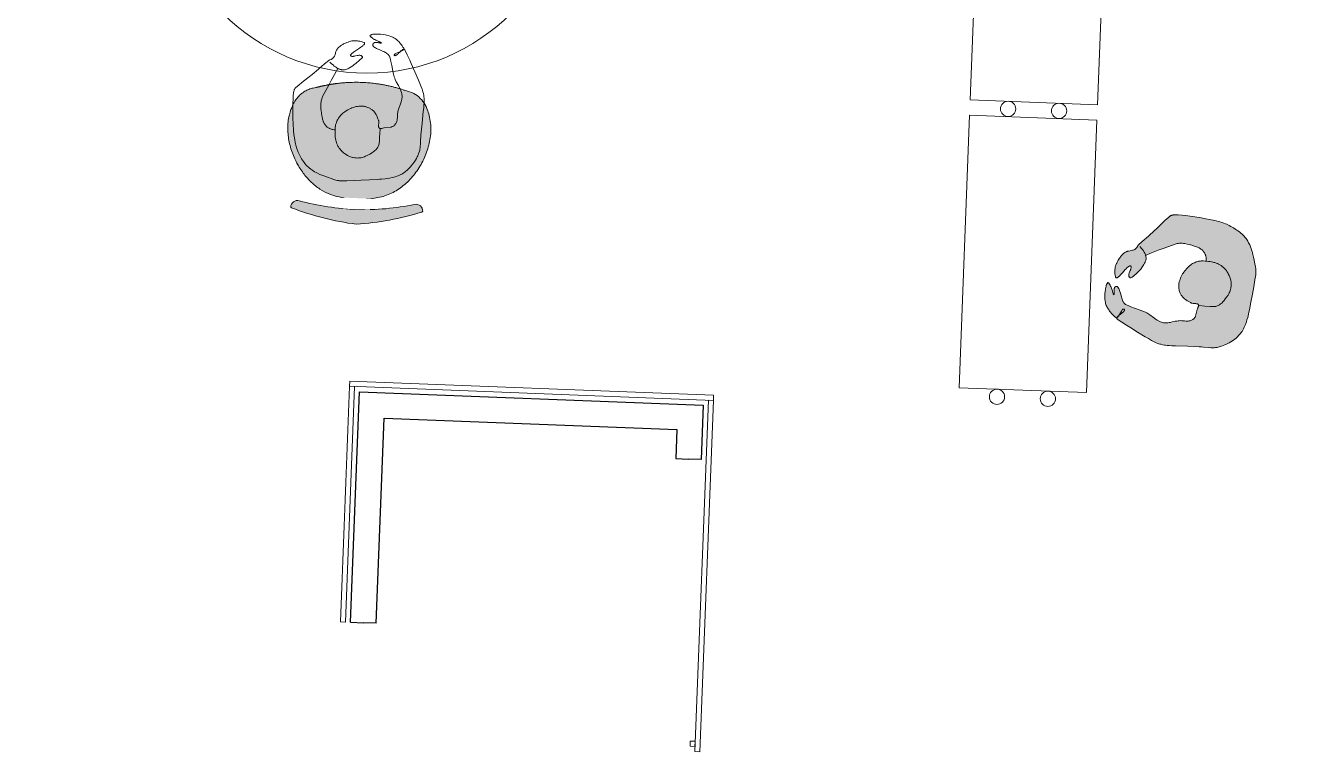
# Model space of a CAD drawing. Header units: millimetres. Extents: x 32078 to 83548, y -4690 to 56252.
# Drawn here: x 51828 to 56797, y 17796 to 20646 of the extents above; entities that cross this region are included whole.
import ezdxf

# ---------------------------------------------------------------- set-up
doc = ezdxf.new("R2010")
doc.units = ezdxf.units.MM
doc.header["$MEASUREMENT"] = 0
for name, color, linetype, lineweight in [('FIXT-JNRY-PART', 42, 'Continuous', 0), ('FURN-FILE', 211, 'Continuous', 0), ('FURN-STOR', 213, 'Continuous', 0), ('PRES-FILL', 7, 'Continuous', 0), ('PRES-PEOP', 42, 'Continuous', 0), ('PRTN-FULL', 6, 'Continuous', 30), ('WALL-LNIG', 1, 'Continuous', 0)]:
    doc.layers.add(name, color=color, linetype=linetype, lineweight=lineweight)

# ---------------------------------------------------------------- blocks, each defined once
blk = doc.blocks.new('*U307')
at = {"layer": 'PRES-FILL', "linetype": 'ByBlock', "lineweight": -2}
h = blk.add_hatch(color=0, dxfattribs=at)
edge = h.paths.add_edge_path(flags=16)
edge.add_spline(control_points=[(-87.1, -291.1), (-88.9, -288.5), (-89.4, -283.3), (-89.5, -277.4)], knot_values=[0, 0, 0, 0, 1, 1, 1, 1], degree=3, periodic=0)
edge.add_spline(control_points=[(-89.5, -277.4), (-94.1, -264.3), (-102.3, -248.1), (-95, -247.6), (-88, -247), (-89.7, -264.1), (-89.5, -277.4)], knot_values=[0, 0, 0, 0, 0.509531, 0.509531, 0.509531, 1, 1, 1, 1], degree=3, periodic=0)
edge.add_spline(control_points=[(-89.5, -277.4), (-87.5, -283), (-86.2, -288.1), (-87.1, -291.1)], knot_values=[0, 0, 0, 0, 1, 1, 1, 1], degree=3, periodic=0)
edge.add_spline(control_points=[(-87.1, -291.1), (-86, -292.7), (-84.3, -293.3), (-82, -292.6), (-63.6, -286.7), (-44.9, -280.7), (-26.4, -274.1), (-4, -266.1), (18.4, -258.1), (40.8, -249.8), (62.1, -241.9), (84, -234.3), (102, -220.3), (117.4, -208.3), (129.9, -193.2), (142.6, -178.6), (163, -155.2), (182.9, -131.3), (203.2, -107.9), (213.2, -96.5), (224.2, -86), (234.3, -74.7), (246.7, -60.8), (254.8, -44.4), (259.7, -25), (268.8, 10.8), (269.4, 46.9), (252.7, 77.9), (241.3, 99.1), (227.3, 117.8), (212, 135.7), (198.2, 151.6), (184.4, 167.6), (170.6, 183.5), (153.9, 202.7), (137.1, 221.9), (119.8, 240.6), (106.8, 254.7), (88.4, 262.4), (71.1, 271.5), (49.3, 282.9), (28.3, 292.7), (3.3, 297.3), (-21.5, 302), (-44.7, 298.6), (-68.4, 290.7), (-91.1, 283.2), (-111.9, 273.8), (-130.5, 259.8), (-157.5, 239.5), (-182.8, 217.5), (-207.6, 194.9), (-226.2, 177.9), (-244, 160), (-260.3, 140.7), (-265.4, 134.8), (-270.1, 127.5), (-269.8, 119.5), (-269, 91.5), (-265, 65.1), (-263.2, 38), (-261.2, 9.3), (-260.2, -19.6), (-257.9, -48.3), (-257.6, -51.7), (-255, -54.6), (-254.2, -58), (-253.4, -61.6), (-253.2, -65.2), (-253.5, -68.8), (-254.4, -82.4), (-267.6, -92.2), (-268.2, -106.7), (-269, -125.4), (-262.5, -142.7), (-255.6, -157.8), (-248.2, -173.7), (-230.6, -189), (-215.1, -195.9), (-194.6, -205.1), (-227.5, -119.8), (-210.4, -122.7), (-200.6, -124.4), (-194.9, -152.8), (-181.9, -153.3), (-179.8, -153.3), (-175.7, -153.3), (-175.6, -151), (-174.7, -121.2), (-175.9, -84.2), (-191.9, -63.8), (-196.2, -58.4), (-202.4, -54.5), (-209.7, -51.7)], knot_values=[0, 0, 0, 0, 0.004098, 0.004098, 0.004098, 0.036354, 0.036354, 0.036354, 0.07573, 0.07573, 0.07573, 0.113201, 0.113201, 0.113201, 0.145266, 0.145266, 0.145266, 0.196552, 0.196552, 0.196552, 0.221625, 0.221625, 0.221625, 0.252365, 0.252365, 0.252365, 0.309173, 0.309173, 0.309173, 0.348127, 0.348127, 0.348127, 0.382965, 0.382965, 0.382965, 0.425054, 0.425054, 0.425054, 0.456865, 0.456865, 0.456865, 0.496842, 0.496842, 0.496842, 0.536467, 0.536467, 0.536467, 0.574696, 0.574696, 0.574696, 0.630228, 0.630228, 0.630228, 0.671879, 0.671879, 0.671879, 0.684675, 0.684675, 0.684675, 0.729775, 0.729775, 0.729775, 0.777357, 0.777357, 0.777357, 0.783126, 0.783126, 0.783126, 0.789055, 0.789055, 0.789055, 0.811446, 0.811446, 0.811446, 0.840448, 0.840448, 0.840448, 0.871083, 0.871083, 0.871083, 0.911485, 0.911485, 0.911485, 0.934486, 0.934486, 0.934486, 0.938181, 0.938181, 0.938181, 0.987094, 0.987094, 0.987094, 1, 1, 1, 1], degree=3, periodic=0)
edge.add_line((-209.7, -51.7), (-194, 0))
edge.add_spline(control_points=[(-194, 0), (-187, 22.7), (-179.6, 45.3), (-171.5, 67.7), (-163, 91.4), (-139.6, 107.6), (-118.7, 121.9), (-107.4, 129.7), (-96.1, 136.5), (-80.5, 136.9), (-68.4, 137.2), (-58.5, 133.8), (-50.1, 127.2)], knot_values=[0, 0, 0, 0, 0.324205, 0.324205, 0.324205, 0.66843, 0.66843, 0.66843, 0.855113, 0.855113, 0.855113, 1, 1, 1, 1], degree=3, periodic=0)
edge.add_line((-50.1, 127.2), (-43.4, 121.9))
edge.add_spline(control_points=[(-43.4, 121.9), (-53, 112), (-61.7, 101.2), (-66.2, 86.4), (-72, 67.4), (-70.6, 51.9), (-65.8, 32.4), (-60.9, 12.4), (-52.4, -3.9), (-40.5, -16.6), (-29.8, -28), (-15.7, -35.9), (4.1, -37.8), (21.4, -39.5), (32.8, -32.6), (46, -27.7), (56.1, -23.9), (64, -4.3), (73.4, -9.4), (78.2, -11.9), (80, -18.4), (83, -23.2), (90.4, -35.2), (104.9, -43.5), (103.9, -59.9), (102.6, -82.9), (81.9, -92.8), (71.8, -109.6), (62.8, -124.7), (56.9, -143.1), (45.7, -155.8), (27.6, -176.6), (-8.7, -176.6), (-33.9, -189.3), (-57.3, -201), (-80, -218.6), (-102.9, -230.2), (-126.4, -242.2), (-170.3, -203.5), (-183.9, -215.1), (-185.4, -216.4), (-186.2, -221.3), (-185.7, -224), (-184, -232.5), (-161.6, -243.7), (-165.3, -244.4), (-170.3, -245.4), (-189.8, -234), (-202.1, -232.4), (-207, -231.8), (-219.2, -228.5), (-217.4, -233.8), (-214.3, -243.7), (-208.3, -250.8), (-201.7, -257.1), (-184.8, -273.2), (-168.6, -289.9), (-141.4, -295.4), (-121.8, -299.2), (-104.3, -296.7), (-90.1, -293.9), (-88.5, -293.6), (-87.5, -292.6), (-87.1, -291.1)], knot_values=[0, 0, 0, 0, 0.044568, 0.044568, 0.044568, 0.101682, 0.101682, 0.101682, 0.159954, 0.159954, 0.159954, 0.212108, 0.212108, 0.212108, 0.25772, 0.25772, 0.25772, 0.292514, 0.292514, 0.292514, 0.310285, 0.310285, 0.310285, 0.355053, 0.355053, 0.355053, 0.417583, 0.417583, 0.417583, 0.47369, 0.47369, 0.47369, 0.564976, 0.564976, 0.564976, 0.649839, 0.649839, 0.649839, 0.736981, 0.736981, 0.736981, 0.746599, 0.746599, 0.746599, 0.777051, 0.777051, 0.777051, 0.817948, 0.817948, 0.817948, 0.83422, 0.83422, 0.83422, 0.863911, 0.863911, 0.863911, 0.939425, 0.939425, 0.939425, 0.993629, 0.993629, 0.993629, 1, 1, 1, 1], degree=3, periodic=0)
at = {"layer": 'PRES-PEOP', "color": 0, "linetype": 'ByBlock', "lineweight": -2, "flags": 128}
for points in [[(-250.1, -46.7), (-246, -46.2), (-242, -45.9), (-238.3, -45.8), (-234.7, -45.8), (-228.1, -46.1), (-222.5, -46.8), (-217.6, -47.7), (-213.6, -48.7), (-210.1, -49.8), (-207.3, -51), (-204.9, -52.1), (-202.9, -53.2), (-199.6, -55.4), (-197.4, -57.2), (-195.8, -58.7), (-193.7, -61.1), (-191.9, -63.8), (-189.4, -68.5), (-187.1, -73.2), (-185.1, -77.8), (-183.4, -82.3), (-180.6, -90.9), (-178.5, -98.7), (-177, -105.6), (-176, -111.7), (-175.2, -117), (-174.4, -126.2), (-174.2, -132.8), (-174.2, -137.6), (-174.7, -144.6), (-175.6, -151), (-175.6, -151.2), (-175.7, -151.4), (-175.8, -151.5), (-175.9, -151.6), (-175.9, -151.8), (-176.2, -152), (-176.4, -152.2), (-176.7, -152.3), (-176.9, -152.4), (-177.2, -152.5), (-177.5, -152.6), (-178, -152.8), (-178.5, -152.9), (-178.9, -153), (-179.7, -153.1), (-180.3, -153.1), (-181.1, -153.2), (-181.5, -153.2), (-181.9, -153.3), (-183.2, -153.3), (-184.4, -153.1), (-185.5, -152.8), (-186.5, -152.4), (-187.5, -151.9), (-188.4, -151.3), (-190.1, -149.9), (-191.6, -148.4), (-192.9, -146.7), (-194.1, -145), (-196.2, -141.6), (-199.6, -135.3), (-200.9, -133), (-202, -131.1), (-202.9, -129.5), (-203.8, -128.2), (-204.5, -127.1), (-205.9, -125.5), (-207, -124.5), (-207.8, -123.8), (-209.1, -123.1), (-209.7, -122.9), (-210.4, -122.7), (-211.9, -122.7), (-213.1, -123.1), (-214.1, -124), (-214.8, -125.1), (-215.3, -126.5), (-215.6, -128.1), (-215.8, -129.9), (-215.9, -131.9), (-215.9, -133.9), (-215.6, -138.3), (-215.1, -142.8), (-214.5, -147.4), (-213.1, -156.3), (-211.7, -164.3), (-210.5, -171.1), (-209.7, -176.8), (-209.1, -181.4), (-208.9, -185), (-208.8, -187.9), (-208.9, -190.2), (-209.1, -191.9), (-209.4, -193.2), (-209.7, -194.2), (-210.1, -194.9), (-211, -195.9), (-211.8, -196.3), (-212.5, -196.4), (-213.7, -196.3), (-215.1, -195.9), (-217.9, -194.7), (-220.5, -193.3), (-223.1, -191.9), (-225.5, -190.4), (-230.1, -187.3), (-234, -184.3), (-237.4, -181.5), (-240.3, -178.8), (-242.7, -176.4), (-246.7, -172), (-249.3, -168.6), (-251.2, -165.9), (-253.6, -161.9), (-254.6, -159.8), (-255.6, -157.8), (-258, -151.9), (-260.1, -146.6), (-261.8, -141.9), (-263.3, -137.7), (-264.4, -134), (-265.3, -130.7), (-266.7, -124.8), (-267.5, -120.4), (-267.9, -117), (-268.2, -111.9), (-268.2, -106.7), (-267.9, -104), (-267.4, -101.6), (-266.8, -99.5), (-266.1, -97.5), (-265.3, -95.7), (-263.7, -92.3), (-257.2, -80.9), (-255.9, -77.9), (-255, -75.7), (-254.4, -74), (-253.8, -71.4), (-253.5, -68.8), (-253.4, -67.4), (-253.4, -66.2), (-253.4, -65.2), (-253.4, -63.4), (-253.5, -62.1), (-253.6, -61.1), (-253.9, -59.5), (-254.2, -58), (-254.4, -57.4), (-254.6, -56.8), (-254.8, -56.3), (-255.2, -55.3), (-256.9, -51.8), (-257.3, -51), (-257.5, -50.3), (-257.6, -49.8), (-257.8, -49), (-257.9, -48.3), (-259.4, -26.7), (-261.2, 5.6), (-263.2, 38), (-264, 48.1), (-267.6, 83.2), (-268.4, 92.1), (-269.3, 105.6), (-269.7, 112.5), (-269.8, 119.5), (-269.8, 121.1), (-269.7, 122.5), (-269.5, 123.8), (-269.2, 124.9), (-268.9, 126.1), (-268.3, 128.1), (-267.6, 129.8), (-266.8, 131.3), (-266.2, 132.6), (-264.9, 134.8), (-263.8, 136.3), (-262.1, 138.6), (-260.3, 140.7), (-254.2, 147.8), (-243, 160), (-234.5, 169), (-221.2, 182.1), (-207.6, 194.9), (-188.8, 211.8), (-174.6, 224.2), (-163.8, 233.3), (-147.3, 246.7), (-130.5, 259.8), (-123.4, 264.8), (-117, 268.9), (-111.4, 272.2), (-106.3, 275), (-97.2, 279.5), (-90.3, 282.5), (-79.5, 286.8), (-68.4, 290.7), (-59.5, 293.5), (-51.7, 295.5), (-45, 296.9), (-39, 297.9), (-33.8, 298.6), (-29.2, 299), (-21.2, 299.4), (-15.2, 299.4), (-10.6, 299.1), (-3.7, 298.4), (3.3, 297.3), (12.4, 295.3), (20.2, 293.2), (26.9, 291.2), (32.6, 289.1), (42.4, 285.3), (49.6, 282.1), (60.4, 277), (71.1, 271.5), (84.1, 264.8), (93.9, 259.7), (100.9, 255.6), (106.1, 252.3), (109.7, 249.7), (112.4, 247.6), (116.3, 244.2), (119.8, 240.6), (132.7, 226.5), (151.7, 205.1), (170.6, 183.5), (191.3, 159.6), (212, 135.7), (217.7, 128.9), (222.5, 123), (230.7, 112.3), (236.6, 104.1), (240.9, 97.8), (247, 88), (249.9, 83), (252.7, 77.9), (255.6, 71.9), (258, 66.3), (259.9, 60.9), (261.5, 55.8), (262.7, 51), (264.5, 41.8), (265.5, 33.6), (265.9, 26.4), (266, 20.1), (265.5, 8.9), (264.6, 0.4), (263.7, -5.9), (261.9, -15.5), (259.7, -25), (257.7, -32.1), (255.7, -38.1), (253.8, -43.2), (251.9, -47.5), (250.1, -51.2), (248.5, -54.4), (245.4, -59.8), (242.9, -63.7), (240.9, -66.5), (237.7, -70.7), (234.3, -74.7), (226.6, -83), (214.8, -95.4), (208.9, -101.6), (203.2, -107.9), (172.9, -143.2), (142.6, -178.6), (133.1, -189.6), (125.9, -197.7), (120.3, -203.7), (115.9, -208), (112.6, -211.2), (107.4, -215.9), (102, -220.3), (98.6, -222.9), (91.9, -227.3), (85.9, -230.8), (80.5, -233.7), (75.7, -236), (67.1, -239.8), (54, -244.9), (40.8, -249.8), (7.2, -262.1), (-26.4, -274.1), (-40.3, -278.9), (-61.2, -285.9), (-82, -292.6), (-83.3, -292.9), (-84.4, -292.8), (-85.3, -292.5), (-86.1, -292), (-86.7, -291.3), (-87.3, -290.5), (-87.7, -289.5), (-88.1, -288.4), (-88.3, -287.3), (-88.6, -286.1), (-88.8, -283.5), (-89, -280.8), (-89.1, -278.1), (-89, -272.8), (-88.9, -268), (-88.8, -263.9), (-88.9, -260.4), (-89, -257.6), (-89.2, -255.3), (-89.5, -253.5), (-89.8, -252.1), (-90.2, -251), (-90.5, -250.1), (-90.9, -249.4), (-91.7, -248.5), (-92.3, -248), (-92.9, -247.7), (-93.9, -247.5), (-95, -247.6), (-96.1, -247.9), (-96.9, -248.4), (-97.6, -249.1), (-98, -249.9), (-98.2, -250.9), (-98.3, -251.9), (-98.3, -253), (-98.2, -254.2), (-98, -255.4), (-97.4, -257.9), (-96.6, -260.4), (-88.3, -281.5), (-87.6, -283.8), (-87.1, -285.8), (-86.9, -287.3), (-86.7, -288.6), (-86.8, -289.6), (-86.8, -290.5), (-87.2, -291.7), (-87.7, -292.5), (-88.1, -293), (-89, -293.5), (-90.1, -293.9), (-95.8, -294.9), (-100.9, -295.6), (-105.5, -296.2), (-109.7, -296.5), (-113.4, -296.8), (-120.1, -296.9), (-125.2, -296.9), (-129.2, -296.7), (-135.2, -296.2), (-141.4, -295.4), (-146.3, -294.4), (-150.7, -293.3), (-154.6, -292), (-158.2, -290.7), (-161.5, -289.3), (-167.3, -286.3), (-172.2, -283.3), (-176.2, -280.5), (-179.7, -277.9), (-185.5, -273), (-189.6, -269.2), (-195.7, -263.2), (-201.7, -257.1), (-204.2, -254.5), (-206.3, -252.1), (-208.1, -249.9), (-209.7, -247.9), (-211, -246.2), (-212.1, -244.6), (-213.8, -241.9), (-215, -239.9), (-215.8, -238.3), (-216.3, -237.2), (-216.9, -235.5), (-217.4, -233.8), (-217.5, -233.5), (-217.5, -233.1), (-217.4, -232.8), (-217.3, -232.6), (-217.1, -232.4), (-217, -232.2), (-216.7, -232), (-216.5, -231.9), (-216.2, -231.7), (-215.6, -231.6), (-214.9, -231.4), (-214.2, -231.3), (-213.5, -231.3), (-212.9, -231.3), (-211.5, -231.3), (-210.3, -231.4), (-208, -231.6), (-206.4, -231.8), (-205.2, -232), (-204.3, -232.1), (-203.7, -232.2), (-202.9, -232.3), (-202.1, -232.4), (-199.7, -232.9), (-197.4, -233.4), (-195.2, -234), (-190.8, -235.4), (-187, -236.8), (-180.3, -239.4), (-177.9, -240.4), (-175.9, -241.2), (-174.3, -241.8), (-172.9, -242.3), (-170.6, -243.1), (-169, -243.6), (-167.9, -243.9), (-166.5, -244.3), (-165.3, -244.4), (-165, -244.4), (-164.8, -244.3), (-164.7, -244.1), (-164.7, -243.9), (-164.9, -243.7), (-165.1, -243.4), (-165.4, -243), (-165.8, -242.7), (-166.2, -242.3), (-167.1, -241.5), (-168.1, -240.6), (-169.2, -239.8), (-170.3, -238.9), (-172.5, -237.1), (-174.5, -235.5), (-178.1, -232.5), (-179.4, -231.3), (-180.5, -230.3), (-182.3, -228.6), (-183.4, -227.4), (-184.1, -226.5), (-184.6, -225.8), (-185.2, -224.9), (-185.7, -224), (-185.7, -223.8), (-185.8, -223.6), (-185.9, -223.1), (-186, -222.6), (-186, -222.1), (-186, -221.6), (-186, -221.1), (-185.9, -220.2), (-185.8, -219.4), (-185.7, -218.6), (-185.5, -218), (-185.4, -217.5), (-185.2, -217.1), (-185.1, -216.8), (-185, -216.5), (-184.7, -216), (-184.6, -215.7), (-184.4, -215.5), (-184.2, -215.3), (-183.9, -215.1), (-182.4, -214.3), (-180.8, -213.8), (-179.1, -213.5), (-177.4, -213.4), (-175.6, -213.5), (-171.9, -214.1), (-168.1, -215), (-164.4, -216.2), (-160.7, -217.6), (-153.5, -220.5), (-140.3, -226.1), (-135.2, -228), (-130.8, -229.5), (-127, -230.7), (-123.7, -231.5), (-120.9, -232), (-116, -232.6), (-112.5, -232.6), (-110, -232.4), (-106.3, -231.6), (-102.9, -230.2), (-94.3, -225.6), (-86.8, -221.2), (-73.6, -213), (-53.9, -200.5), (-43.9, -194.6), (-33.9, -189.3), (-29, -187), (-24.3, -185.2), (-15.1, -182.2), (1.7, -177.6), (14.2, -174), (18.7, -172.4), (26.4, -169.4), (31.8, -166.7), (35.6, -164.4), (38.4, -162.5), (42.2, -159.4), (45.7, -155.8), (47.8, -153.3), (49.7, -150.9), (52.8, -146.1), (55.4, -141.8), (57.5, -137.8), (61, -130.7), (66.2, -120), (68.9, -114.7), (71.8, -109.6), (73.8, -106.5), (75.9, -103.7), (80.1, -98.7), (88, -90.3), (91, -87.1), (93.4, -84.3), (95.4, -81.7), (97.1, -79.4), (98.4, -77.2), (100.5, -73.4), (101.8, -70.3), (102.6, -67.9), (103.5, -64), (103.8, -62), (103.9, -59.9), (104, -58.5), (104, -57), (103.7, -54.4), (103.2, -52.1), (102.5, -50), (101.7, -48.1), (100.9, -46.4), (100, -44.8), (83, -23.2), (81.9, -21.3), (80.1, -17.9), (79.4, -16.6), (78.7, -15.5), (78.2, -14.5), (77.7, -13.7), (76.7, -12.4), (76, -11.5), (75.4, -10.9), (74.9, -10.5), (74.1, -9.9), (73.4, -9.4), (72.6, -9), (71.8, -8.7), (71, -8.6), (70.3, -8.5), (69.6, -8.6), (68.9, -8.8), (68.2, -9), (66.9, -9.6), (65.7, -10.3), (64.5, -11.2), (63.4, -12.1), (62.4, -13.1), (60.4, -15), (57, -18.7), (54.3, -21.5), (52.3, -23.5), (50.8, -24.8), (49.6, -25.7), (48.7, -26.3), (47.4, -27.1), (46, -27.7), (36.2, -31.4), (32.5, -32.8), (29.2, -33.9), (26.3, -34.8), (23.7, -35.5), (19.1, -36.6), (15.5, -37.2), (12.8, -37.5), (8.5, -37.8), (6.3, -37.8), (4.1, -37.8), (0.6, -37.6), (-2.5, -37.2), (-5.4, -36.7), (-8.1, -36.1), (-10.6, -35.5), (-15, -34), (-18.8, -32.5), (-21.9, -31), (-24.6, -29.5), (-26.8, -28.1), (-30.6, -25.6), (-33.3, -23.5), (-37, -20.2), (-40.5, -16.6), (-44.7, -11.6), (-48.2, -6.9), (-51.1, -2.7), (-53.4, 1.2), (-55.4, 4.7), (-57, 7.8), (-59.6, 13.5), (-61.4, 18), (-62.6, 21.5), (-64.3, 26.8), (-65.8, 32.4), (-66.6, 36), (-68, 42.6), (-68.9, 48.2), (-69.4, 53.1), (-69.7, 57.2), (-69.8, 60.9), (-69.7, 64), (-69.4, 69.5), (-68.9, 73.7), (-68.4, 76.8), (-67.5, 81.6), (-66.2, 86.4), (-65.4, 89.1), (-64.5, 91.6), (-63.5, 93.9), (-61.5, 98.1), (-59.6, 101.6), (-57.8, 104.5), (-56, 107.1), (-52.9, 111.3), (-50.3, 114.4), (-46.4, 118.9), (-42.3, 123.1), (-37.1, 128.3), (-32.5, 132.6), (-28.4, 136.3), (-24.6, 139.5), (-21.2, 142.1), (-18.2, 144.3), (-12.6, 147.9), (-8.1, 150.4), (-4.6, 152.2), (0.8, 154.6), (3.7, 155.6), (6.7, 156.6), (10.5, 157.8), (14, 158.6), (17.2, 159.3), (20.3, 159.8), (25.9, 160.4), (30.8, 160.6), (35, 160.6), (38.6, 160.4), (45, 159.7), (49.6, 158.9), (56.6, 157.4), (63.4, 155.6), (67.5, 154.2), (71.3, 152.7), (74.9, 151), (78.1, 149.3), (81.1, 147.6), (86.5, 144), (91, 140.4), (94.8, 137), (97.9, 133.8), (100.5, 130.8), (102.6, 128.1), (106.1, 123.1), (108.4, 119.2), (110, 116.1), (112.1, 111.3), (113.9, 106.4), (116.9, 96.9), (119.3, 88.4), (121.1, 81), (122.4, 74.5), (123.2, 69), (123.5, 64.2), (123.6, 60.1), (123.4, 56.6), (123.1, 53.6), (122.7, 51), (121.5, 46.6), (120.4, 43.5), (119.3, 41.2), (117.4, 37.9), (115, 34.8), (105.5, 23.9), (91, 7.9), (76.2, -7.9)], [(-209.7, -51.7), (-201.8, -25.9), (-194, 0), (-188.7, 17), (-180.3, 42.5), (-171.5, 67.7), (-169.8, 72), (-167.9, 75.9), (-165.8, 79.5), (-163.7, 82.7), (-161.6, 85.6), (-157.2, 90.9), (-153, 95.3), (-149.2, 98.9), (-141.9, 105.1), (-136.3, 109.5), (-127.5, 115.8), (-118.7, 121.9), (-114.4, 124.8), (-110.6, 127.2), (-107.2, 129.2), (-104.2, 130.8), (-101.6, 132), (-99.2, 133), (-97.1, 133.8), (-93.2, 135.1), (-90.2, 135.8), (-87.9, 136.2), (-84.3, 136.7), (-80.5, 136.9), (-78.3, 136.9), (-76.2, 136.8), (-74.3, 136.7), (-72.6, 136.5), (-69.4, 136), (-66.7, 135.4), (-64.5, 134.8), (-62.5, 134.1), (-60.8, 133.5), (-58, 132.2), (-56, 131.1), (-54.5, 130.2), (-52.3, 128.8), (-50.1, 127.2), (-46.8, 124.6), (-43.4, 121.9)]]:
    blk.add_lwpolyline(points, dxfattribs=at)
blk = doc.blocks.new('*U501')
at = {"layer": 'FIXT-JNRY-PART', "color": 0, "linetype": 'ByBlock', "lineweight": -2, "flags": 128}
blk.add_lwpolyline([(-251, -20.3), (248.7, -39.6), (207.3, -1109.1), (-292.3, -1089.8), (-251, -20.3)], close=True, dxfattribs=at)
at = {"color": 0, "linetype": 'ByBlock', "lineweight": -2}
for points in [[(-113.6, -1126.7), (-113.6, -1124.8), (-113.7, -1122.9), (-113.9, -1121.1), (-114.2, -1119.2), (-114.7, -1117.4), (-115.3, -1115.6), (-116, -1113.8), (-116.7, -1112.1), (-117.6, -1110.5), (-118.6, -1108.9), (-119.7, -1107.3), (-120.9, -1105.9), (-122.2, -1104.5), (-123.6, -1103.2), (-125, -1102), (-126.5, -1100.9), (-128.1, -1099.8), (-129.8, -1098.9), (-131.5, -1098.1), (-133.2, -1097.4), (-135, -1096.8), (-136.8, -1096.3), (-138.7, -1095.9), (-140.5, -1095.7), (-142.4, -1095.6), (-144.3, -1095.6), (-146.2, -1095.7), (-148.1, -1095.9), (-149.9, -1096.2), (-151.7, -1096.7), (-153.5, -1097.2), (-155.3, -1097.9), (-157, -1098.7), (-158.7, -1099.6), (-160.3, -1100.6), (-161.8, -1101.7), (-163.2, -1102.9), (-164.6, -1104.2), (-165.9, -1105.5), (-167.1, -1107), (-168.3, -1108.5), (-169.3, -1110.1), (-170.2, -1111.7), (-171, -1113.4), (-171.7, -1115.2), (-172.3, -1117), (-172.8, -1118.8), (-173.2, -1120.6), (-173.4, -1122.5), (-173.6, -1124.4), (-173.6, -1126.3), (-173.5, -1128.1), (-173.2, -1130), (-172.9, -1131.9), (-172.4, -1133.7), (-171.9, -1135.5), (-171.2, -1137.3), (-170.4, -1139), (-169.5, -1140.6), (-168.5, -1142.2), (-167.4, -1143.8), (-166.2, -1145.2), (-164.9, -1146.6), (-163.6, -1147.9), (-162.1, -1149.1), (-160.6, -1150.2), (-159, -1151.3), (-157.4, -1152.2), (-155.7, -1153), (-153.9, -1153.7), (-152.2, -1154.3), (-150.3, -1154.8), (-148.5, -1155.1), (-146.6, -1155.4), (-144.7, -1155.5), (-142.8, -1155.5), (-141, -1155.4), (-139.1, -1155.2), (-137.2, -1154.9), (-135.4, -1154.4), (-133.6, -1153.8), (-131.9, -1153.2), (-130.1, -1152.4), (-128.5, -1151.5), (-126.9, -1150.5), (-125.4, -1149.4), (-123.9, -1148.2), (-122.5, -1146.9), (-121.2, -1145.5), (-120, -1144.1), (-118.9, -1142.6), (-117.9, -1141), (-116.9, -1139.4), (-116.1, -1137.7), (-115.4, -1135.9), (-114.8, -1134.1), (-114.3, -1132.3), (-114, -1130.4)], [(26.3, -1132.1), (26.3, -1134), (26.4, -1135.9), (26.6, -1137.7), (27, -1139.6), (27.4, -1141.4), (28, -1143.2), (28.7, -1145), (29.4, -1146.7), (30.3, -1148.4), (31.3, -1149.9), (32.4, -1151.5), (33.6, -1152.9), (34.9, -1154.3), (36.3, -1155.6), (37.7, -1156.8), (39.2, -1158), (40.8, -1159), (42.5, -1159.9), (44.2, -1160.7), (45.9, -1161.4), (47.7, -1162), (49.5, -1162.5), (51.4, -1162.9), (53.2, -1163.1), (55.1, -1163.2), (57, -1163.3), (58.9, -1163.2), (60.8, -1162.9), (62.6, -1162.6), (64.4, -1162.1), (66.2, -1161.6), (68, -1160.9), (69.7, -1160.1), (71.4, -1159.2), (73, -1158.2), (74.5, -1157.1), (76, -1155.9), (77.3, -1154.6), (78.6, -1153.3), (79.8, -1151.8), (81, -1150.3), (82, -1148.7), (82.9, -1147.1), (83.7, -1145.4), (84.4, -1143.6), (85, -1141.8), (85.5, -1140), (85.9, -1138.2), (86.1, -1136.3), (86.3, -1134.4), (86.3, -1132.5), (86.2, -1130.7), (85.9, -1128.8), (85.6, -1126.9), (85.1, -1125.1), (84.6, -1123.3), (83.9, -1121.6), (83.1, -1119.8), (82.2, -1118.2), (81.2, -1116.6), (80.1, -1115), (78.9, -1113.6), (77.6, -1112.2), (76.3, -1110.9), (74.8, -1109.7), (73.3, -1108.6), (71.7, -1107.6), (70.1, -1106.6), (68.4, -1105.8), (66.6, -1105.1), (64.9, -1104.5), (63, -1104), (61.2, -1103.7), (59.3, -1103.4), (57.4, -1103.3), (55.6, -1103.3), (53.7, -1103.4), (51.8, -1103.6), (49.9, -1103.9), (48.1, -1104.4), (46.3, -1105), (44.6, -1105.6), (42.9, -1106.4), (41.2, -1107.3), (39.6, -1108.3), (38.1, -1109.4), (36.6, -1110.6), (35.2, -1111.9), (33.9, -1113.3), (32.7, -1114.7), (31.6, -1116.2), (30.6, -1117.8), (29.6, -1119.5), (28.8, -1121.2), (28.1, -1122.9), (27.5, -1124.7), (27, -1126.5), (26.7, -1128.4)]]:
    blk.add_wipeout(points, dxfattribs=at).dxf.layer = 'FURN-STOR'
at = {"layer": 'FIXT-JNRY-PART', "color": 0, "linetype": 'ByBlock', "lineweight": -2, "flags": 128}
blk.add_lwpolyline([(-294.6, -1149.7), (205, -1169), (163.7, -2238.5), (-335.9, -2219.2), (-294.6, -1149.7)], close=True, dxfattribs=at)
at = {"layer": 'FURN-STOR', "color": 0, "linetype": 'ByBlock', "lineweight": -2}
for centre in [(-143.6, -1125.5), (56.3, -1133.3)]:
    blk.add_circle(centre, 30, dxfattribs=at)
at = {"color": 0, "linetype": 'ByBlock', "lineweight": -2}
for points in [[(-157.2, -2256.1), (-157.2, -2254.2), (-157.3, -2252.3), (-157.6, -2250.5), (-157.9, -2248.6), (-158.4, -2246.8), (-158.9, -2245), (-159.6, -2243.2), (-160.4, -2241.5), (-161.3, -2239.9), (-162.3, -2238.3), (-163.4, -2236.7), (-164.6, -2235.3), (-165.9, -2233.9), (-167.2, -2232.6), (-168.7, -2231.4), (-170.2, -2230.3), (-171.8, -2229.2), (-173.4, -2228.3), (-175.1, -2227.5), (-176.9, -2226.8), (-178.6, -2226.2), (-180.5, -2225.7), (-182.3, -2225.3), (-184.2, -2225.1), (-186.1, -2225), (-187.9, -2225), (-189.8, -2225.1), (-191.7, -2225.3), (-193.6, -2225.6), (-195.4, -2226.1), (-197.2, -2226.6), (-198.9, -2227.3), (-200.6, -2228.1), (-202.3, -2229), (-203.9, -2230), (-205.4, -2231.1), (-206.9, -2232.3), (-208.3, -2233.6), (-209.6, -2234.9), (-210.8, -2236.4), (-211.9, -2237.9), (-212.9, -2239.5), (-213.9, -2241.1), (-214.7, -2242.8), (-215.4, -2244.6), (-216, -2246.4), (-216.4, -2248.2), (-216.8, -2250), (-217.1, -2251.9), (-217.2, -2253.8), (-217.2, -2255.7), (-217.1, -2257.6), (-216.9, -2259.4), (-216.5, -2261.3), (-216.1, -2263.1), (-215.5, -2264.9), (-214.8, -2266.7), (-214, -2268.4), (-213.2, -2270), (-212.2, -2271.6), (-211.1, -2273.2), (-209.9, -2274.6), (-208.6, -2276), (-207.2, -2277.3), (-205.8, -2278.5), (-204.3, -2279.6), (-202.7, -2280.7), (-201, -2281.6), (-199.3, -2282.4), (-197.6, -2283.1), (-195.8, -2283.7), (-194, -2284.2), (-192.1, -2284.5), (-190.3, -2284.8), (-188.4, -2284.9), (-186.5, -2284.9), (-184.6, -2284.8), (-182.7, -2284.6), (-180.9, -2284.3), (-179.1, -2283.8), (-177.3, -2283.2), (-175.5, -2282.6), (-173.8, -2281.8), (-172.1, -2280.9), (-170.5, -2279.9), (-169, -2278.8), (-167.5, -2277.6), (-166.2, -2276.3), (-164.9, -2274.9), (-163.6, -2273.5), (-162.5, -2272), (-161.5, -2270.4), (-160.6, -2268.8), (-159.8, -2267.1), (-159.1, -2265.3), (-158.5, -2263.5), (-158, -2261.7), (-157.6, -2259.9)], [(-17.3, -2261.5), (-17.4, -2263.4), (-17.3, -2265.3), (-17, -2267.1), (-16.7, -2269), (-16.2, -2270.8), (-15.7, -2272.6), (-15, -2274.4), (-14.2, -2276.1), (-13.3, -2277.8), (-12.3, -2279.4), (-11.2, -2280.9), (-10, -2282.3), (-8.7, -2283.7), (-7.4, -2285), (-5.9, -2286.2), (-4.4, -2287.4), (-2.8, -2288.4), (-1.2, -2289.3), (0.5, -2290.1), (2.3, -2290.8), (4.1, -2291.4), (5.9, -2291.9), (7.7, -2292.3), (9.6, -2292.5), (11.5, -2292.6), (13.4, -2292.7), (15.2, -2292.6), (17.1, -2292.3), (19, -2292), (20.8, -2291.5), (22.6, -2291), (24.3, -2290.3), (26.1, -2289.5), (27.7, -2288.6), (29.3, -2287.6), (30.8, -2286.5), (32.3, -2285.3), (33.7, -2284), (35, -2282.7), (36.2, -2281.2), (37.3, -2279.7), (38.3, -2278.1), (39.3, -2276.5), (40.1, -2274.8), (40.8, -2273), (41.4, -2271.2), (41.9, -2269.4), (42.2, -2267.6), (42.5, -2265.7), (42.6, -2263.8), (42.6, -2261.9), (42.5, -2260.1), (42.3, -2258.2), (42, -2256.3), (41.5, -2254.5), (40.9, -2252.7), (40.2, -2251), (39.5, -2249.2), (38.6, -2247.6), (37.6, -2246), (36.5, -2244.5), (35.3, -2243), (34, -2241.6), (32.6, -2240.3), (31.2, -2239.1), (29.7, -2238), (28.1, -2237), (26.4, -2236), (24.7, -2235.2), (23, -2234.5), (21.2, -2233.9), (19.4, -2233.4), (17.5, -2233.1), (15.7, -2232.8), (13.8, -2232.7), (11.9, -2232.7), (10, -2232.8), (8.2, -2233), (6.3, -2233.3), (4.5, -2233.8), (2.7, -2234.4), (0.9, -2235.1), (-0.8, -2235.8), (-2.5, -2236.7), (-4.1, -2237.7), (-5.6, -2238.8), (-7, -2240), (-8.4, -2241.3), (-9.7, -2242.7), (-10.9, -2244.1), (-12.1, -2245.6), (-13.1, -2247.2), (-14, -2248.9), (-14.8, -2250.6), (-15.5, -2252.3), (-16.1, -2254.1), (-16.6, -2255.9), (-17, -2257.8)]]:
    blk.add_wipeout(points, dxfattribs=at).dxf.layer = 'FURN-STOR'
at = {"layer": 'FURN-STOR', "color": 0, "linetype": 'ByBlock', "lineweight": -2}
for centre in [(-187.2, -2254.9), (12.6, -2262.7)]:
    blk.add_circle(centre, 30, dxfattribs=at)
blk = doc.blocks.new('*U1265')
at = {"linetype": 'ByBlock', "lineweight": -2, "extrusion": (0, 0, -1)}
blk.add_hatch(color=7, dxfattribs=at).paths.add_polyline_path([(240, 333.8, 0.058838), (-17.8, 378.3, 0.058838), (-270.6, 310.9), (-274, 307.6, 0.485231), (-240.2, 283.4, -0.059133), (-15.2, 320.4, -0.059133), (212.3, 303.7, 0.485231), (243.7, 330.9)])
h = blk.add_hatch(color=7, dxfattribs=at)
edge = h.paths.add_edge_path()
edge.add_spline(control_points=[(177.4, -145.2), (207.7, -138.4), (239.5, -120.2), (285.5, -39.3), (282.8, 112.4), (154.2, 268.8), (37, 282.3), (-13.3, 278.2)], knot_values=[0, 0, 0, 0, 0.127805, 0.173291, 0.430539, 0.788352, 1, 1, 1, 1], degree=3, periodic=0)
edge.add_spline(control_points=[(-13.3, 278.2), (-63.7, 277.8), (-179.2, 253.8), (-293.3, 86.5), (-282.4, -64.8), (-229.3, -141.2), (-196, -156.5), (-165.2, -160.6)], knot_values=[0, 0, 0, 0, 0.211648, 0.569461, 0.826709, 0.872195, 1, 1, 1, 1], degree=3, periodic=0)
edge.add_line((-165.2, -160.6), (-165.2, -160.8))
edge.add_arc((-20, 427.7), 606.2, 256.1357, 272.5726)
edge.add_arc((-20, 427.7), 606.2, 272.5725, 289.0094)
edge.add_line((177.4, -145.4), (177.4, -145.2))
at = {"color": 0, "linetype": 'ByBlock', "lineweight": -2, "extrusion": (0, 0, -1), "flags": 128}
blk.add_lwpolyline([(240, 333.8, 0.058838), (-17.8, 378.3), (-17.8, 378.3, 0.058838), (-270.6, 310.9), (-274, 307.6, 0.485231), (-240.2, 283.4), (-240.2, 283.4, -0.059133), (-15.2, 320.4, -0.059133), (212.3, 303.7), (212.3, 303.7, 0.485231), (243.7, 330.9), (240, 333.8)], format="xyb", close=True, dxfattribs=at)
at = {"color": 0, "linetype": 'ByBlock', "lineweight": -2}
blk.add_rational_spline([(-177.4, -145.2), (-207.7, -138.4), (-239.5, -120.2), (-285.5, -39.3), (-282.8, 112.4), (-154.2, 268.8), (-37, 282.3), (13.3, 278.2), (63.7, 277.8), (179.2, 253.8), (293.3, 86.5), (282.4, -64.8), (229.3, -141.2), (196, -156.5), (165.2, -160.6), (165.2, -160.6), (165.2, -160.7), (165.2, -160.8), (108.8, -174.7), (50.9, -180.5), (-7.2, -177.9), (-65.3, -175.2), (-122.4, -164.4), (-177.4, -145.4), (-177.4, -145.3), (-177.4, -145.3), (-177.4, -145.2)], [1, 1, 1, 1, 1, 1, 1, 1, 1, 1, 1, 1, 1, 1, 1, 1, 1, 1, 0.993153505411, 0.993153505411, 1, 0.993153505411, 0.993153505411, 1, 1, 1, 1], degree=3, knots=[0, 0, 0, 0, 0.021301, 0.028882, 0.071757, 0.131392, 0.166667, 0.166667, 0.166667, 0.201941, 0.261577, 0.304452, 0.312032, 0.333333, 0.333333, 0.333333, 0.5, 0.5, 0.5, 0.666667, 0.666667, 0.666667, 0.833333, 0.833333, 0.833333, 1, 1, 1, 1], dxfattribs=at)
blk.add_wipeout([(-37.7, 321.4), (67.7, 317.3), (66, 274.1), (-39.4, 278.1)], dxfattribs=at)
blk = doc.blocks.new('*U1266')
at = {"color": 0, "linetype": 'ByBlock', "lineweight": -2, "extrusion": (0, 0, -1), "flags": 128}
for points in [[(67.6, 119.9), (61.8, 113.1), (57.1, 107.1), (53.3, 101.8), (50.4, 97.1), (48.1, 93), (46.3, 89.5), (45, 86.4), (43.9, 83.6), (43.1, 81.3), (42.1, 77.2), (41.5, 74.1), (41.3, 71.9), (41.2, 68.5), (41.4, 65.2), (42.2, 60.5), (43.5, 56.1), (45.1, 52), (46.9, 48.2), (48.8, 44.6), (50.9, 41.3), (55.2, 35.2), (59.4, 29.9), (63.4, 25.3), (71, 17.4), (83, 5.8), (95.3, -5.4), (95.4, -5.5), (95.6, -5.6), (95.8, -5.7), (96, -5.8), (96.1, -5.8), (96.3, -5.8), (96.4, -5.8), (96.8, -5.8), (97.1, -5.7), (97.4, -5.6), (97.6, -5.5), (97.9, -5.3), (98.1, -5.2), (98.6, -4.8), (99, -4.5), (99.3, -4.2), (99.8, -3.7), (100.2, -3.3), (100.5, -3), (100.7, -2.7), (100.9, -2.4), (101.2, -2.1), (101.8, -1.2), (102.3, -0.2), (102.7, 0.9), (103, 1.9), (103.1, 3), (103.2, 5.2), (103.1, 7.4), (102.8, 9.5), (102.4, 11.5), (101.4, 15.5), (99.3, 22.5), (98.5, 25.1), (97.9, 27.3), (97.4, 29.1), (97, 30.7), (96.8, 32), (96.5, 34.2), (96.5, 35.7), (96.6, 36.7), (97, 38.2), (97.5, 39.4), (98.5, 40.5), (99.6, 41.1), (100.8, 41.2), (102.1, 40.9), (103.5, 40.2), (104.9, 39.3), (106.3, 38.2), (107.8, 36.9), (109.3, 35.5), (110.9, 33.9), (113.9, 30.5), (116.9, 26.9), (119.8, 23.3), (130.9, 9.1), (135, 4.1), (138.4, 0), (141.3, -3.1), (143.7, -5.5), (145.6, -7.2), (147.3, -8.3), (148.6, -9.1), (149.7, -9.6), (150.6, -9.8), (152, -9.8), (152.9, -9.4), (153.6, -8.9), (154.4, -7.7), (155, -6.1), (155.9, -2.9), (156.7, 0.2), (157.3, 3.3), (158.1, 9.1), (158.6, 14.3), (158.8, 18.9), (158.8, 22.9), (158.6, 26.5), (158.1, 32.6), (157.4, 37.1), (156.7, 40.3), (155.4, 45.1), (153.8, 49.5), (151.3, 55.3), (149, 60.4), (146.7, 64.8), (144.5, 68.6), (142.5, 72), (140.6, 74.8), (137.1, 79.7), (134.2, 83.3), (131.9, 85.9), (128.3, 89.6), (124.3, 93.1), (122.1, 94.7), (120, 96), (118, 97), (116, 97.8), (114.1, 98.5), (110.5, 99.5), (97.8, 102.3), (94.7, 103.2), (92.5, 104), (90.9, 104.8), (88.5, 106), (86.3, 107.6), (85.3, 108.4), (84.4, 109.2), (83.6, 109.9), (82.3, 111.1), (81.4, 112.1), (80.7, 112.9), (79.7, 114), (78.8, 115.3), (78.4, 115.8), (78.1, 116.4), (77.6, 117.4), (76.1, 121.2), (75.7, 122.1), (75.3, 122.8), (75.1, 123.3), (74.6, 124), (74.3, 124.3), (74, 124.6), (59.1, 140.2), (36.2, 163.2), (13.5, 186.2), (-0.4, 201.1), (-21, 223.6), (-31.6, 234.8), (-42.6, 245.8), (-43.7, 246.8), (-44.8, 247.6), (-45.9, 248.3), (-46.9, 248.9), (-47.9, 249.5), (-49.9, 250.3), (-51.7, 251), (-53.2, 251.4), (-54.7, 251.8), (-57.2, 252.3), (-59.1, 252.5), (-61.9, 252.8), (-64.7, 252.9), (-74.2, 253.1), (-90.8, 253), (-103.2, 252.7), (-121.7, 251.6), (-140.3, 250), (-165.3, 247.4), (-184, 245.1), (-212.1, 241.1), (-226.1, 238.7), (-240.1, 236.2), (-248.6, 234.3), (-255.9, 232.3), (-262.1, 230.3), (-267.6, 228.4), (-277, 224.6), (-284, 221.5), (-294.3, 216.4), (-304.7, 210.7), (-312.6, 206), (-319.3, 201.6), (-324.9, 197.6), (-329.6, 193.9), (-333.6, 190.4), (-337, 187.3), (-342.6, 181.6), (-346.6, 177.1), (-349.5, 173.5), (-353.7, 167.9), (-357.5, 162), (-362.2, 153.8), (-365.9, 146.6), (-368.8, 140.3), (-371.1, 134.7), (-374.8, 124.9), (-377.3, 117.4), (-380.6, 106), (-383.7, 94.3), (-387.5, 80.1), (-390.3, 69.5), (-392, 61.5), (-392.9, 55.5), (-393.4, 51), (-393.6, 47.6), (-393.7, 42.5), (-393.4, 37.4), (-391.6, 18.4), (-388.4, -10.1), (-385, -38.5), (-381.1, -69.9), (-377.2, -101.3), (-376, -110), (-374.8, -117.7), (-372.3, -130.9), (-370.1, -140.8), (-368.3, -148.2), (-365.1, -159.2), (-361.5, -170.2), (-359.1, -176.3), (-356.6, -181.8), (-353.9, -186.8), (-351.2, -191.4), (-348.5, -195.5), (-342.9, -202.9), (-337.5, -209.1), (-332.4, -214.3), (-327.8, -218.6), (-319.1, -225.7), (-312.2, -230.8), (-306.8, -234.4), (-298.5, -239.5), (-289.8, -244.3), (-283.1, -247.6), (-277.3, -250.2), (-272.2, -252.1), (-267.8, -253.7), (-263.9, -254.8), (-260.4, -255.7), (-254.4, -257), (-249.8, -257.8), (-246.4, -258.2), (-241.2, -258.6), (-235.9, -258.8), (-224.5, -258.6), (-207.4, -258.1), (-198.9, -257.9), (-190.4, -257.9), (-143.9, -259), (-97.3, -260.2), (-82.7, -260.5), (-71.8, -260.5), (-63.6, -260.4), (-57.4, -260.1), (-52.8, -259.7), (-46, -259), (-39.2, -258), (-35, -257.1), (-27.3, -255.2), (-20.7, -253), (-15, -250.9), (-10, -248.9), (-1.4, -245), (11.3, -238.7), (23.8, -232.2), (55.4, -215.5), (86.8, -198.5), (99.7, -191.5), (118.8, -180.6), (137.8, -169.7), (138.8, -168.9), (139.6, -168), (140, -167.2), (140.2, -166.2), (140.2, -165.3), (140, -164.3), (139.6, -163.3), (139.1, -162.4), (138.5, -161.4), (137.8, -160.4), (136.3, -158.4), (134.5, -156.5), (132.7, -154.6), (128.9, -151.1), (122, -144.9), (119.6, -142.6), (117.7, -140.7), (116.1, -139), (114.9, -137.6), (114.1, -136.5), (113.4, -135.5), (112.9, -134.7), (112.4, -133.3), (112.2, -132.3), (112.2, -131.7), (112.4, -130.7), (113, -129.9), (113.7, -129.3), (114.4, -129), (115.2, -129), (115.9, -129.3), (116.6, -129.7), (117.3, -130.3), (118.1, -131.1), (118.8, -132), (119.5, -132.9), (120.9, -135), (122.3, -137.3), (123.6, -139.7), (126.1, -144.4), (130.6, -152.9), (132.4, -155.9), (133.9, -158.3), (135.2, -160.2), (136.4, -161.7), (137.4, -162.8), (138.3, -163.6), (139, -164.2), (139.7, -164.7), (140.8, -165.2), (141.7, -165.3), (142.3, -165.3), (143.2, -165), (144.2, -164.5), (148.6, -161.2), (152.6, -158), (156.2, -155.1), (159.4, -152.3), (162.1, -149.7), (164.5, -147.4), (168.7, -143), (171.6, -139.4), (173.7, -136.6), (176.8, -132.2), (178.2, -129.8), (179.6, -127.4), (181.8, -122.9), (183.7, -118.7), (185.2, -114.8), (186.4, -111.1), (188.3, -104.3), (189.6, -98.3), (190.4, -93.1), (190.9, -88.6), (191.4, -80.6), (191.7, -68.8), (191.5, -57), (191.4, -53.5), (191.2, -50.4), (191, -47.7), (190.6, -45.4), (190.2, -43.3), (189.8, -41.5), (189.4, -39.9), (188.6, -37.3), (187.8, -35.3), (187.2, -33.9), (186.1, -31.8), (184.8, -29.7), (184.5, -29.4), (184.2, -29.1), (183.9, -28.9), (183.6, -28.8), (183.3, -28.7), (183, -28.7), (182.7, -28.8), (182.5, -28.8), (182.2, -29), (181.6, -29.3), (181.1, -29.7), (180.6, -30.1), (180.1, -30.6), (179.6, -31.1), (178.8, -32.2), (178, -33.2), (176.8, -35.1), (175.8, -36.5), (175.2, -37.6), (174.7, -38.3), (174.4, -38.8), (173.9, -39.5), (173.5, -40.2), (172.2, -42.2), (171, -44.4), (169.9, -46.5), (169, -48.7), (167.3, -52.9), (165.9, -56.7), (164.8, -60), (163.8, -62.8), (163, -65.1), (162.3, -67), (161.7, -68.6), (161.2, -69.9), (160.7, -71), (160, -72.6), (159.4, -73.6), (159, -74.3), (158.4, -75), (157.7, -75.5), (157.5, -75.6), (157.3, -75.6), (157.1, -75.4), (157, -75.1), (157, -74.8), (156.9, -74.4), (156.9, -73.9), (156.9, -73.4), (157, -72.2), (157.2, -70.8), (157.3, -69.5), (157.5, -68.1), (157.7, -66.7), (158, -64), (158.3, -61.6), (158.4, -59.4), (158.5, -57.5), (158.5, -55.9), (158.5, -54.5), (158.4, -53.3), (158.1, -51.3), (157.8, -50), (157.5, -49.1), (157.3, -48.4), (156.8, -47.5), (156.2, -46.8), (155.9, -46.3), (155.5, -45.9), (155.1, -45.6), (154.7, -45.2), (153.9, -44.6), (153.2, -44.1), (152.5, -43.6), (152, -43.3), (151.5, -43), (151, -42.8), (150.7, -42.6), (150.4, -42.5), (149.8, -42.3), (149.4, -42.2), (149.2, -42.1), (148.8, -42.1), (148.4, -42.1), (146.8, -42.3), (145.3, -42.9), (143.9, -43.8), (142.7, -44.8), (141.5, -46.1), (140.4, -47.4), (138.5, -50.6), (136.7, -54), (135.2, -57.6), (133.8, -61.2), (131.3, -68.5), (126.6, -82.1), (124.7, -87.1), (123, -91.4), (121.3, -95), (119.8, -97.9), (118.3, -100.4), (115.6, -104.3), (113.3, -106.9), (111.5, -108.6), (108.6, -110.8), (105.4, -112.4), (96.3, -115.6), (88, -118.3), (73.1, -122.6), (50.6, -128.9), (39.5, -132.4), (28.8, -136.2), (23.9, -138.4), (19.3, -140.6), (10.8, -145.5), (-3.9, -154.9), (-15, -161.8), (-19.2, -164.1), (-22.9, -166.1), (-29.4, -169), (-34.3, -170.7), (-38, -171.7), (-43.6, -172.7), (-46.5, -172.9), (-49.4, -173), (-52.5, -172.8), (-55.5, -172.6), (-61.2, -171.7), (-66.1, -170.7), (-70.5, -169.6), (-78.2, -167.5), (-89.7, -164.1), (-95.4, -162.6), (-101.1, -161.4), (-104.8, -160.8), (-108.2, -160.5), (-114.7, -160.4), (-126.2, -160.7), (-130.5, -160.7), (-134.3, -160.7), (-137.5, -160.4), (-140.4, -160.1), (-142.8, -159.7), (-147.1, -158.6), (-150.3, -157.5), (-152.7, -156.4), (-156.1, -154.5), (-157.9, -153.3), (-159.6, -152), (-160.7, -151), (-161.8, -150), (-163.5, -148), (-165, -146.1), (-166.1, -144.1), (-167, -142.3), (-167.7, -140.5), (-168.2, -138.8), (-172.8, -111.8), (-173.1, -110.8), (-176, -103.1), (-176.3, -102.2), (-176.5, -101.3), (-176.7, -100.6), (-176.9, -99.3), (-177, -98.3), (-177, -97.6), (-176.9, -96.5), (-176.7, -95.4), (-176.3, -94.5), (-176, -93.7), (-175.5, -93), (-175, -92.4), (-174.4, -91.8), (-173.8, -91.4), (-173.2, -91), (-171.9, -90.4), (-170.5, -90), (-169, -89.7), (-167.6, -89.5), (-166.3, -89.4), (-163.5, -89.3), (-158.5, -89.3), (-154.7, -89.3), (-152, -89.2), (-150, -89), (-148.6, -88.7), (-147.6, -88.5), (-146.1, -88), (-144.7, -87.4), (-140, -85), (-131.8, -81), (-128.8, -79.5), (-126.2, -78), (-123.9, -76.6), (-122, -75.3), (-118.6, -72.8), (-116.1, -70.7), (-114.3, -69), (-111.7, -66.2), (-110.4, -64.6), (-109.2, -63), (-107, -60.1), (-105.2, -57.3), (-103.7, -54.7), (-102.4, -52.2), (-101.2, -49.9), (-99.4, -45.6), (-98.1, -41.9), (-97.1, -38.6), (-96.4, -35.7), (-95.9, -33.2), (-95.3, -28.8), (-95, -25.5), (-94.9, -20.6), (-95.1, -15.7), (-95.4, -12.5), (-96.3, -6.3), (-97.4, -1), (-98.7, 3.7), (-100, 7.8), (-101.3, 11.4), (-102.6, 14.5), (-105, 19.9), (-107.1, 23.9), (-110.6, 29.9), (-114.5, 35.9), (-118.7, 41.7), (-122.4, 46.6), (-125.7, 50.5), (-128.7, 53.8), (-131.4, 56.6), (-133.8, 58.9), (-138.3, 62.6), (-142, 65.3), (-144.8, 67.2), (-149.4, 69.9), (-154.3, 72.3), (-157.1, 73.6), (-159.6, 74.6), (-162, 75.4), (-166.5, 76.7), (-170.4, 77.6), (-173.8, 78.2), (-176.8, 78.6), (-182, 79.1), (-185.9, 79.2), (-191.8, 79.3), (-197.6, 79.2), (-204.9, 78.8), (-211.3, 78.3), (-216.9, 77.7), (-221.7, 77), (-226, 76.2), (-229.7, 75.3), (-236.2, 73.5), (-241, 71.9), (-244.6, 70.5), (-250, 68.1), (-255.3, 65.2), (-258.6, 63.3), (-261.5, 61.3), (-264.1, 59.4), (-266.4, 57.5), (-270.6, 53.9), (-274, 50.5), (-276.7, 47.4), (-279, 44.6), (-282.8, 39.4), (-285.4, 35.4), (-289.1, 29), (-292.5, 22.4), (-294.3, 18.2), (-295.8, 14.1), (-297, 10.3), (-297.9, 6.6), (-298.6, 3.1), (-299.1, -0.2), (-299.7, -6.4), (-299.7, -11.9), (-299.5, -16.7), (-299, -20.9), (-298.4, -24.5), (-297, -30.7), (-295.6, -35.2), (-294.4, -38.5), (-292.3, -43.4), (-289.8, -48.1), (-285, -56.2), (-280.4, -63.4), (-276.2, -69.6), (-272.2, -74.9), (-268.6, -79.2), (-265.2, -82.8), (-262.2, -85.7), (-259.4, -88), (-256.9, -89.8), (-254.7, -91.3), (-250.6, -93.5), (-247.5, -94.8), (-245, -95.6), (-241.3, -96.4), (-237.3, -96.8), (-222.9, -97.1), (-212.1, -97.1), (-195.8, -96.9), (-179.6, -96.6)], [(44.3, 86.5), (19.9, 97.9), (-4.6, 109.4), (-20.8, 116.8), (-45.2, 127.7), (-69.9, 138.1), (-74.3, 139.7), (-78.6, 140.8), (-82.6, 141.7), (-86.5, 142.3), (-90.1, 142.6), (-97, 142.9), (-103.1, 142.7), (-108.5, 142.2), (-117.9, 141), (-124.9, 139.7), (-135.4, 137.5), (-145.5, 135.1), (-150.5, 133.9), (-154.8, 132.7), (-158.4, 131.5), (-161.6, 130.4), (-164.4, 129.3), (-166.7, 128.2), (-168.8, 127.1), (-172.3, 125), (-174.9, 123.3), (-176.8, 121.8), (-179.6, 119.5), (-182.3, 116.8), (-183.8, 115.1), (-185.1, 113.5), (-186.3, 112), (-187.3, 110.6), (-189.1, 107.9), (-190.4, 105.5), (-191.5, 103.4), (-192.3, 101.5), (-192.9, 99.9), (-193.9, 96.9), (-194.4, 94.7), (-194.8, 93), (-195.2, 90.4), (-195.4, 87.7), (-195.7, 83.5), (-196, 79.2)]]:
    blk.add_lwpolyline(points, dxfattribs=at)

msp = doc.modelspace()

# ---------------------------------------------------------------- linework, layer by layer
at = {"layer": 'FURN-STOR'}
msp.add_circle((53168.5, 21258.9), 800, dxfattribs=at)
at = {"layer": 'PRTN-FULL'}
for p, q in [((53104.3, 18304.1), (53139.3, 19208.5)), ((53139.3, 19208.5), (54488.2, 19156.2)), ((54488.2, 19156.2), (54479.9, 18942.4)), ((53204.3, 18300.3), (53235.4, 19104.7)), ((53235.4, 19104.7), (54384.4, 19060.2)), ((54384.4, 19060.2), (54380, 18946.3)), ((54380, 18946.3), (54430, 18944.4)), ((54479.9, 18942.4), (54430, 18944.4)), ((53104.3, 18304.1), (53154.3, 18302.2)), ((53204.3, 18300.3), (53154.3, 18302.2))]:
    msp.add_line(p, q, dxfattribs=at)
at = {"layer": 'WALL-LNIG', "flags": 128}
for points in [[(54454.7, 17797.2), (54507.9, 19175.6), (54527.9, 19174.8), (54474.7, 17796.4), (54454.7, 17797.2)], [(54436.5, 17818), (54437.2, 17838), (54456.2, 17837.3), (54455.4, 17817.2), (54436.5, 17818)]]:
    msp.add_lwpolyline(points, close=True, dxfattribs=at)

# ---------------------------------------------------------------- block references
at = {"layer": 'PRES-FILL', "xscale": 1.000009635247656, "yscale": 1.000009635247656, "zscale": 1.000009635247656, "rotation": 308.3880561835895}
msp.add_blockref('*U307', (56392.7, 19611.4), dxfattribs=at)

# ---------------------------------------------------------------- next in the draw order: block references
at = {"layer": 'FIXT-JNRY-PART'}
msp.add_blockref('*U501', (55827.6, 21443.8), dxfattribs=at)
at = {"layer": 'FURN-FILE', "linetype": 'Continuous', "lineweight": 0, "extrusion": (0, 0, -1), "rotation": 184.4260684053539}
msp.add_blockref('*U1265', (-53137.9, 20244.5), dxfattribs=at)

# ---------------------------------------------------------------- next in the draw order: wipeouts: each hides what was drawn before it
msp.add_wipeout([(53099.9, 19225), (53094.9, 19225.2), (53064.6, 18440.8), (53069.6, 18440.6)]).dxf.layer = 'FIXT-JNRY-PART'

# ---------------------------------------------------------------- next in the draw order: block references
at = {"layer": 'FURN-FILE', "linetype": 'Continuous', "lineweight": 0, "extrusion": (0, 0, -1), "rotation": 274.4260684053539}
msp.add_blockref('*U1266', (-53137.6, 20425.5), dxfattribs=at)

# ---------------------------------------------------------------- next in the draw order: wipeouts: each hides what was drawn before it
msp.add_wipeout([(53094.9, 19225.2), (51860.7, 19272.9), (51830.4, 18488.5), (53064.6, 18440.8)]).dxf.layer = 'FIXT-JNRY-PART'

# ---------------------------------------------------------------- next in the draw order: wipeouts: each hides what was drawn before it
msp.add_wipeout([(53095.9, 19250.2), (52445.7, 19275.3), (52444.8, 19250.3), (53094.9, 19225.2)]).dxf.layer = 'FIXT-JNRY-PART'

# ---------------------------------------------------------------- next in the draw order: linework, layer by layer
at = {"layer": 'WALL-LNIG', "flags": 128}
for points in [[(53064.4, 18305.7), (53100.1, 19230), (53120.1, 19229.2), (53084.4, 18304.9), (53064.4, 18305.7)], [(53100.9, 19250), (54528.7, 19194.8), (54527.9, 19174.8), (53100.1, 19230), (53100.9, 19250)]]:
    msp.add_lwpolyline(points, close=True, dxfattribs=at)

# ---------------------------------------------------------------- next in the draw order: wipeouts: each hides what was drawn before it
msp.add_wipeout([(52445.7, 19275.3), (51861.7, 19297.9), (51860.7, 19272.9), (52444.8, 19250.3)]).dxf.layer = 'FIXT-JNRY-PART'

# ---------------------------------------------------------------- next in the draw order: wipeouts: each hides what was drawn before it
msp.add_wipeout([(51830.4, 18488.5), (48364.1, 18622.4), (48394.4, 19406.8), (48399.4, 19406.7), (48400.4, 19431.6), (51856.7, 19298.1), (51855.7, 19273.1), (51860.7, 19272.9)]).dxf.layer = 'FIXT-JNRY-PART'

# ---------------------------------------------------------------- next in the draw order: wipeouts: each hides what was drawn before it
msp.add_wipeout([(51825.6, 18493.6), (51856.7, 19298.1), (51831.7, 19299), (51801.6, 18519.6)]).dxf.layer = 'FIXT-JNRY-PART'

doc.saveas('drawing.dxf')
